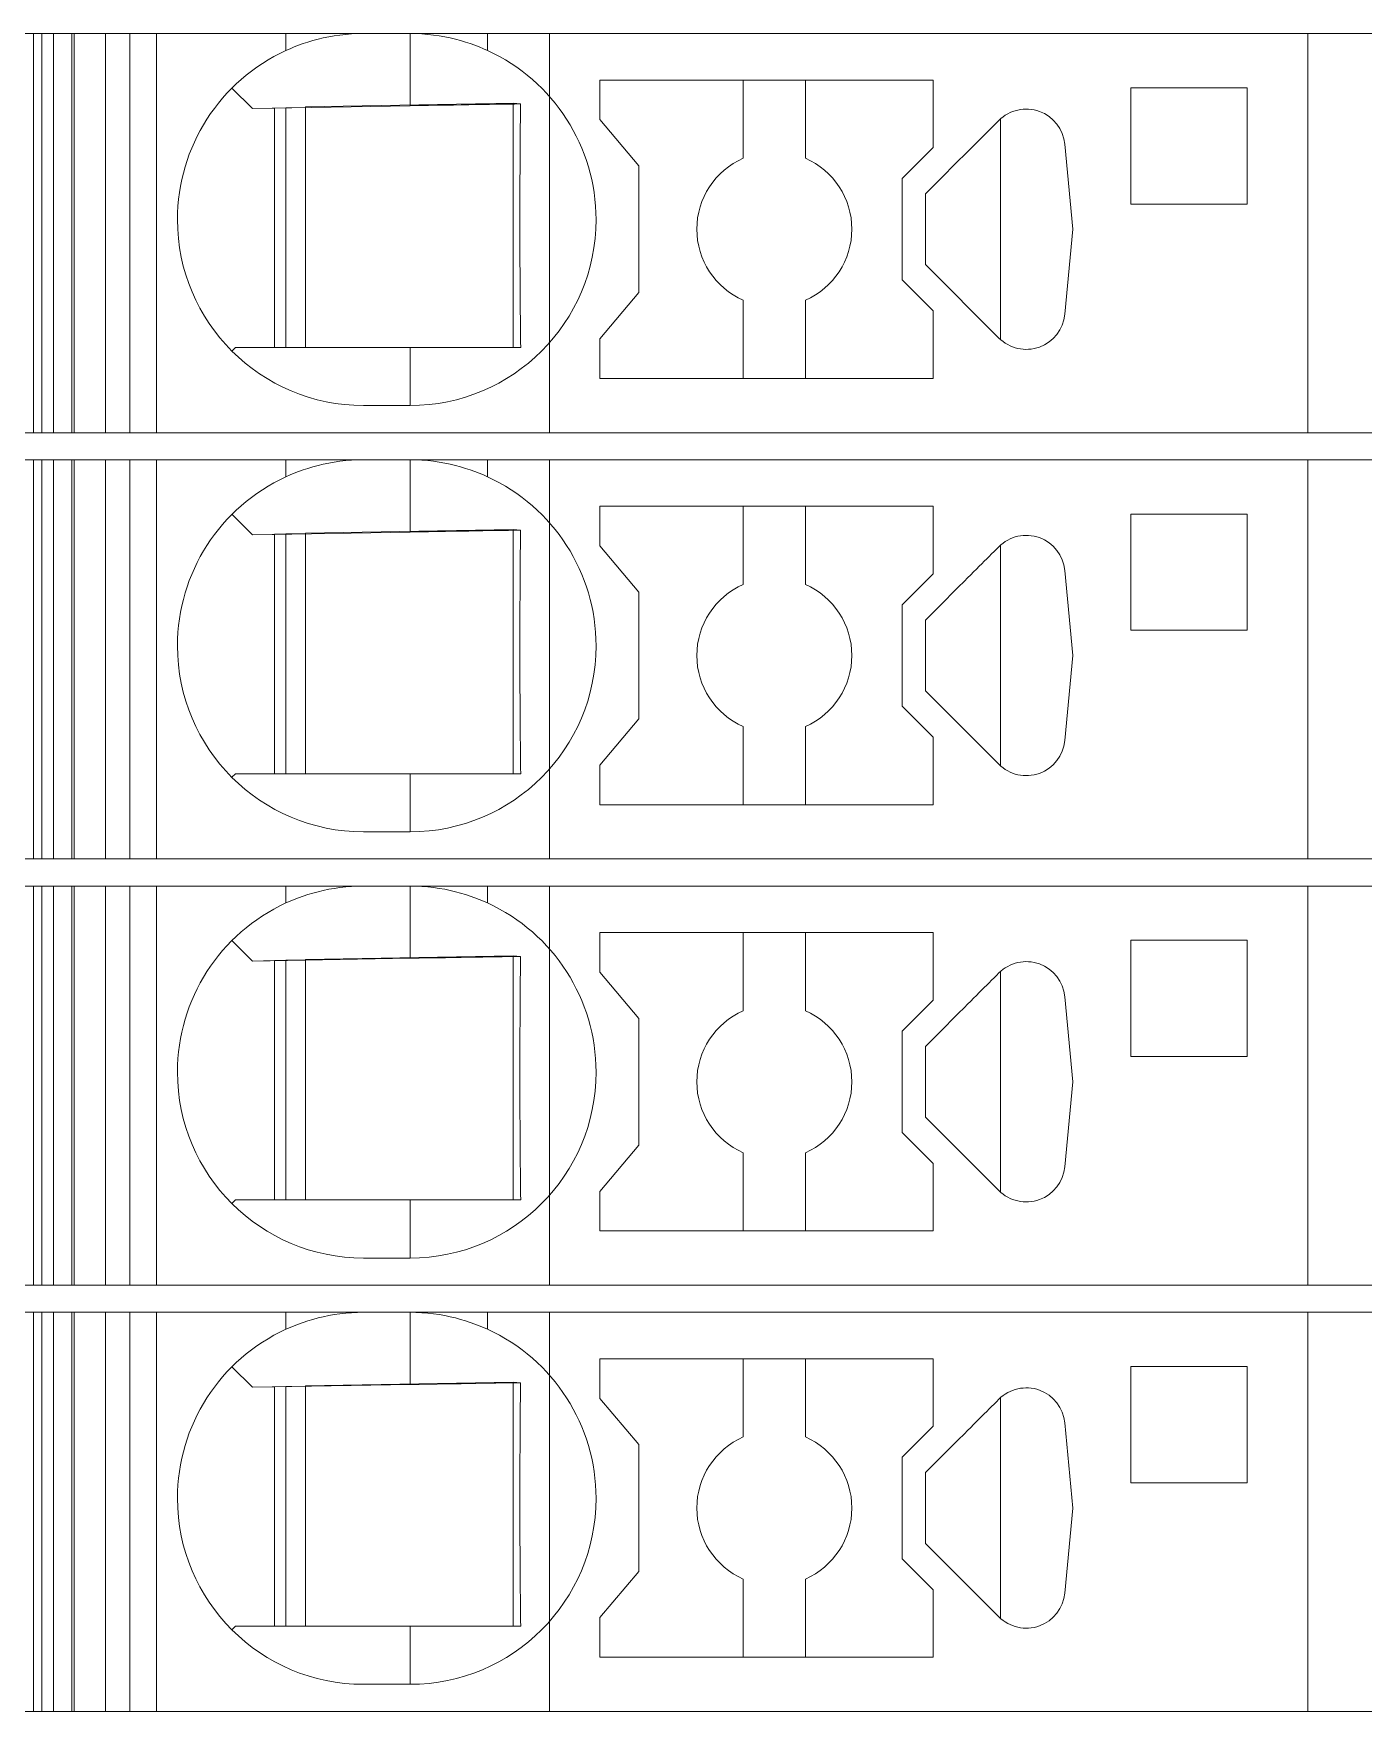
# Model space of a CAD drawing. Header units: millimetres. Extents: x 0 to 2100, y 0 to 1485.
# Drawn here: x 1240.89 to 1258.05, y 425.85 to 447.5 of the extents above; entities that cross this region are included whole.
import ezdxf
from ezdxf.enums import TextEntityAlignment as Align

# ---------------------------------------------------------------- set-up
doc = ezdxf.new("R2010")
doc.units = ezdxf.units.MM
for name, color, linetype, lineweight in [('EPLAN309', 5, 'Continuous', 5), ('EPLAN493', 5, 'Continuous', 5), ('MAIN-1', 7, 'Continuous', 5), ('MAIN-2', 7, 'Continuous', 5)]:
    doc.layers.add(name, color=color, linetype=linetype, lineweight=lineweight)
doc.styles.add('Tahoma', font='')
doc.styles.get('Tahoma').set_extended_font_data('Tahoma')

# ---------------------------------------------------------------- blocks, each defined once
blk = doc.blocks.new('EPLSYM_LibrarySPECIAL_Symbol12_Variant0_Placement8_64')
at = {"layer": 'EPLAN309', "lineweight": 13, "ltscale": 20}
blk.add_lwpolyline([(0, -5.15), (68.15, -5.15), (68.15, 0), (0, 0)], close=True, dxfattribs=at)
at = {"layer": 'EPLAN493', "color": 5, "style": 'Tahoma'}
blk.add_attdef('17_20450', text='', height=2.93475, dxfattribs=at).set_placement((0, -27.293475), align=Align.MIDDLE_RIGHT)
blk = doc.blocks.new('EPLSYM_LibrarySPECIAL_Symbol12_Variant0_Placement8_65')
at = {"layer": 'EPLAN309', "lineweight": 13, "ltscale": 20}
blk.add_lwpolyline([(0, -5.15), (68.15, -5.15), (68.15, 0), (0, 0)], close=True, dxfattribs=at)
at = {"layer": 'EPLAN493', "color": 5, "style": 'Tahoma'}
blk.add_attdef('17_20450', text='', height=2.93475, dxfattribs=at).set_placement((0, -27.293475), align=Align.MIDDLE_RIGHT)
blk = doc.blocks.new('EPLSYM_LibrarySPECIAL_Symbol12_Variant0_Placement8_66')
at = {"layer": 'EPLAN309', "lineweight": 13, "ltscale": 20}
blk.add_lwpolyline([(0, -5.15), (68.15, -5.15), (68.15, 0), (0, 0)], close=True, dxfattribs=at)
at = {"layer": 'EPLAN493', "color": 5, "style": 'Tahoma'}
blk.add_attdef('17_20450', text='', height=2.93475, dxfattribs=at).set_placement((0, -27.293475), align=Align.MIDDLE_RIGHT)
blk = doc.blocks.new('EPLSYM_LibrarySPECIAL_Symbol12_Variant0_Placement8_67')
at = {"layer": 'EPLAN309', "lineweight": 13, "ltscale": 20}
blk.add_lwpolyline([(0, -5.15), (68.15, -5.15), (68.15, 0), (0, 0)], close=True, dxfattribs=at)
at = {"layer": 'EPLAN493', "color": 5, "style": 'Tahoma'}
blk.add_attdef('17_20450', text='', height=2.93475, dxfattribs=at).set_placement((0, -27.293475), align=Align.MIDDLE_RIGHT)

msp = doc.modelspace()

# ---------------------------------------------------------------- linework, layer by layer
at = {"layer": 'MAIN-1'}
for p, q in [((1241.001, 447.5), (1240.893, 447.5)), ((1240.893, 442.35), (1240.893, 447.5)), ((1241.001, 447.5), (1244.15, 447.5)), ((1241.001, 442.35), (1241.001, 447.5)), ((1244.15, 447.5), (1245.15, 447.5)), ((1244.15, 447.5), (1244.15, 447.282)), ((1244.15, 447.282), (1244.202, 447.305)), ((1244.202, 447.305), (1244.256, 447.327)), ((1244.256, 447.327), (1244.313, 447.349)), ((1244.313, 447.349), (1244.372, 447.37)), ((1244.372, 447.37), (1244.433, 447.39)), ((1244.433, 447.39), (1244.497, 447.409)), ((1244.497, 447.409), (1244.563, 447.427)), ((1244.563, 447.427), (1244.631, 447.443)), ((1244.631, 447.443), (1244.701, 447.458)), ((1244.701, 447.458), (1244.772, 447.47)), ((1244.772, 447.47), (1244.846, 447.481)), ((1244.846, 447.481), (1244.921, 447.489)), ((1244.921, 447.489), (1244.997, 447.495)), ((1244.997, 447.495), (1245.073, 447.499)), ((1245.073, 447.499), (1245.15, 447.5)), ((1245.75, 447.5), (1245.15, 447.5)), ((1245.827, 447.499), (1245.75, 447.5)), ((1246.75, 447.5), (1245.75, 447.5)), ((1245.75, 446.568), (1245.75, 447.5)), ((1245.903, 447.495), (1245.827, 447.499)), ((1245.979, 447.489), (1245.903, 447.495)), ((1246.054, 447.481), (1245.979, 447.489)), ((1246.128, 447.47), (1246.054, 447.481)), ((1246.199, 447.458), (1246.128, 447.47)), ((1246.269, 447.443), (1246.199, 447.458)), ((1246.337, 447.427), (1246.269, 447.443)), ((1246.403, 447.409), (1246.337, 447.427)), ((1246.467, 447.39), (1246.403, 447.409)), ((1246.528, 447.37), (1246.467, 447.39)), ((1246.587, 447.349), (1246.528, 447.37)), ((1246.644, 447.327), (1246.587, 447.349)), ((1246.698, 447.305), (1246.644, 447.327)), ((1246.75, 447.282), (1246.698, 447.305)), ((1246.75, 447.5), (1257.332, 447.5)), ((1246.75, 447.5), (1246.75, 447.282)), ((1258.05, 447.5), (1257.332, 447.5)), ((1257.332, 442.35), (1257.332, 447.5)), ((1248.2, 446.9), (1248.2, 446.389)), ((1252.5, 446.9), (1248.2, 446.9)), ((1250.05, 446.9), (1250.05, 445.892)), ((1250.85, 445.892), (1250.85, 446.9)), ((1252.5, 446.029), (1252.5, 446.9)), ((1243.453, 446.797), (1243.717, 446.533)), ((1255.05, 446.8), (1255.05, 445.3)), ((1256.55, 446.8), (1255.05, 446.8)), ((1256.55, 445.3), (1256.55, 446.8)), ((1243.717, 446.533), (1245.75, 446.568)), ((1244, 443.45), (1244, 446.538)), ((1244.15, 446.54), (1244.15, 443.45)), ((1244.4, 443.45), (1244.4, 446.545)), ((1245.87, 446.57), (1245.75, 446.568)), ((1245.987, 446.572), (1245.87, 446.57)), ((1246.1, 446.574), (1245.987, 446.572)), ((1246.209, 446.576), (1246.1, 446.574)), ((1246.313, 446.578), (1246.209, 446.576)), ((1246.412, 446.579), (1246.313, 446.578)), ((1246.507, 446.581), (1246.412, 446.579)), ((1246.599, 446.583), (1246.507, 446.581)), ((1246.688, 446.584), (1246.599, 446.583)), ((1246.774, 446.586), (1246.688, 446.584)), ((1246.858, 446.587), (1246.774, 446.586)), ((1246.94, 446.588), (1246.858, 446.587)), ((1247.02, 446.59), (1246.94, 446.588)), ((1247.099, 446.591), (1247.02, 446.59)), ((1247.079, 443.45), (1247.079, 446.591)), ((1247.176, 446.592), (1247.099, 446.591)), ((1247.174, 446.377), (1247.175, 446.45)), ((1247.175, 446.45), (1247.176, 446.522)), ((1247.176, 446.522), (1247.176, 446.592)), ((1247.172, 446.149), (1247.173, 446.227)), ((1247.173, 446.303), (1247.174, 446.377)), ((1247.173, 446.227), (1247.173, 446.303)), ((1248.7, 445.793), (1248.2, 446.389)), ((1253.19, 446.222), (1253.158, 446.191)), ((1253.221, 446.253), (1253.19, 446.222)), ((1253.252, 446.285), (1253.221, 446.253)), ((1253.284, 446.316), (1253.252, 446.285)), ((1253.315, 446.347), (1253.284, 446.316)), ((1253.346, 446.379), (1253.315, 446.347)), ((1253.367, 446.398), (1253.367, 443.552)), ((1247.17, 445.988), (1247.171, 446.07)), ((1247.171, 446.07), (1247.172, 446.149)), ((1252.1, 445.629), (1252.5, 446.029)), ((1252.983, 446.015), (1252.943, 445.975)), ((1253.021, 446.053), (1252.983, 446.015)), ((1253.058, 446.09), (1253.021, 446.053)), ((1253.094, 446.126), (1253.058, 446.09)), ((1253.127, 446.159), (1253.094, 446.126)), ((1253.158, 446.191), (1253.127, 446.159)), ((1254.302, 444.975), (1254.198, 446.072)), ((1247.169, 445.817), (1247.17, 445.904)), ((1247.169, 445.726), (1247.169, 445.817)), ((1247.17, 445.904), (1247.17, 445.988)), ((1248.7, 444.157), (1248.7, 445.793)), ((1252.742, 445.774), (1252.658, 445.69)), ((1252.823, 445.856), (1252.742, 445.774)), ((1252.902, 445.934), (1252.823, 445.856)), ((1252.943, 445.975), (1252.902, 445.934)), ((1247.168, 445.632), (1247.169, 445.726)), ((1247.168, 445.534), (1247.168, 445.632)), ((1252.1, 445.629), (1252.1, 444.321)), ((1252.572, 445.604), (1252.486, 445.518)), ((1252.658, 445.69), (1252.572, 445.604)), ((1247.167, 445.431), (1247.168, 445.534)), ((1247.167, 445.324), (1247.167, 445.431)), ((1252.486, 445.518), (1252.4, 445.432)), ((1252.4, 445.302), (1252.4, 445.432)), ((1247.167, 445.213), (1247.167, 445.324)), ((1247.167, 445.1), (1247.167, 445.213)), ((1252.4, 445.171), (1252.4, 445.302)), ((1252.4, 445.04), (1252.4, 445.171)), ((1255.05, 445.3), (1256.55, 445.3)), ((1247.167, 444.979), (1247.167, 445.1)), ((1247.167, 444.861), (1247.167, 444.979)), ((1252.4, 444.91), (1252.4, 445.04)), ((1252.4, 444.779), (1252.4, 444.91)), ((1254.198, 443.878), (1254.302, 444.975)), ((1247.167, 444.747), (1247.167, 444.861)), ((1247.168, 444.638), (1247.167, 444.747)), ((1252.4, 444.648), (1252.4, 444.779)), ((1247.168, 444.534), (1247.168, 444.638)), ((1247.169, 444.434), (1247.168, 444.534)), ((1252.4, 444.518), (1252.4, 444.648)), ((1252.4, 444.518), (1253.346, 443.571)), ((1247.169, 444.339), (1247.169, 444.434)), ((1247.17, 444.248), (1247.169, 444.339)), ((1252.5, 443.921), (1252.1, 444.321)), ((1247.171, 444.159), (1247.17, 444.248)), ((1247.172, 444.073), (1247.171, 444.159)), ((1247.172, 443.99), (1247.172, 444.073)), ((1248.2, 443.561), (1248.7, 444.157)), ((1250.05, 443.05), (1250.05, 444.058)), ((1250.85, 443.05), (1250.85, 444.058)), ((1247.173, 443.908), (1247.172, 443.99)), ((1247.174, 443.829), (1247.173, 443.908)), ((1247.175, 443.75), (1247.174, 443.829)), ((1252.5, 443.05), (1252.5, 443.921)), ((1247.176, 443.674), (1247.175, 443.75)), ((1247.176, 443.598), (1247.176, 443.674)), ((1243.5, 443.45), (1243.453, 443.403)), ((1243.5, 443.45), (1245.75, 443.45)), ((1245.75, 443.45), (1245.842, 443.45)), ((1245.75, 443.45), (1245.75, 442.7)), ((1245.842, 443.45), (1245.933, 443.45)), ((1245.933, 443.45), (1246.023, 443.45)), ((1246.023, 443.45), (1246.11, 443.45)), ((1246.11, 443.45), (1246.195, 443.45)), ((1246.195, 443.45), (1246.278, 443.45)), ((1246.278, 443.45), (1246.358, 443.45)), ((1246.358, 443.45), (1246.436, 443.45)), ((1246.436, 443.45), (1246.511, 443.45)), ((1246.511, 443.45), (1246.585, 443.45)), ((1246.585, 443.45), (1246.657, 443.45)), ((1246.657, 443.45), (1246.726, 443.45)), ((1246.726, 443.45), (1246.795, 443.45)), ((1246.795, 443.45), (1246.861, 443.45)), ((1246.861, 443.45), (1246.927, 443.45)), ((1246.927, 443.45), (1246.991, 443.45)), ((1246.991, 443.45), (1247.055, 443.45)), ((1247.055, 443.45), (1247.117, 443.45)), ((1247.117, 443.45), (1247.178, 443.45)), ((1247.177, 443.524), (1247.176, 443.598)), ((1247.178, 443.45), (1247.177, 443.524)), ((1248.2, 443.561), (1248.2, 443.05)), ((1252.5, 443.05), (1248.2, 443.05)), ((1245.75, 442.7), (1245.15, 442.7)), ((1241.001, 442.35), (1240.893, 442.35)), ((1241.001, 442.35), (1257.332, 442.35)), ((1258.05, 442.35), (1257.332, 442.35)), ((1241.001, 442), (1240.893, 442)), ((1240.893, 436.85), (1240.893, 442)), ((1241.001, 442), (1244.15, 442)), ((1241.001, 436.85), (1241.001, 442)), ((1244.15, 442), (1245.15, 442)), ((1244.15, 442), (1244.15, 441.782)), ((1244.372, 441.87), (1244.433, 441.89)), ((1244.433, 441.89), (1244.497, 441.909)), ((1244.497, 441.909), (1244.563, 441.927)), ((1244.563, 441.927), (1244.631, 441.943)), ((1244.631, 441.943), (1244.701, 441.958)), ((1244.701, 441.958), (1244.772, 441.97)), ((1244.772, 441.97), (1244.846, 441.981)), ((1244.846, 441.981), (1244.921, 441.989)), ((1244.921, 441.989), (1244.997, 441.995)), ((1244.997, 441.995), (1245.073, 441.999)), ((1245.073, 441.999), (1245.15, 442)), ((1245.75, 442), (1245.15, 442)), ((1245.827, 441.999), (1245.75, 442)), ((1246.75, 442), (1245.75, 442)), ((1245.75, 441.068), (1245.75, 442)), ((1245.903, 441.995), (1245.827, 441.999)), ((1245.979, 441.989), (1245.903, 441.995)), ((1246.054, 441.981), (1245.979, 441.989)), ((1246.128, 441.97), (1246.054, 441.981)), ((1246.199, 441.958), (1246.128, 441.97)), ((1246.269, 441.943), (1246.199, 441.958)), ((1246.337, 441.927), (1246.269, 441.943)), ((1246.403, 441.909), (1246.337, 441.927)), ((1246.467, 441.89), (1246.403, 441.909)), ((1246.528, 441.87), (1246.467, 441.89)), ((1246.75, 442), (1257.332, 442)), ((1246.75, 442), (1246.75, 441.782)), ((1258.05, 442), (1257.332, 442)), ((1257.332, 436.85), (1257.332, 442)), ((1244.15, 441.782), (1244.202, 441.805)), ((1244.202, 441.805), (1244.256, 441.827)), ((1244.256, 441.827), (1244.313, 441.849)), ((1244.313, 441.849), (1244.372, 441.87)), ((1246.587, 441.849), (1246.528, 441.87)), ((1246.644, 441.827), (1246.587, 441.849)), ((1246.698, 441.805), (1246.644, 441.827)), ((1246.75, 441.782), (1246.698, 441.805)), ((1243.453, 441.297), (1243.717, 441.033)), ((1248.2, 441.4), (1248.2, 440.889)), ((1252.5, 441.4), (1248.2, 441.4)), ((1250.05, 441.4), (1250.05, 440.392)), ((1250.85, 440.392), (1250.85, 441.4)), ((1252.5, 440.529), (1252.5, 441.4)), ((1255.05, 441.3), (1255.05, 439.8)), ((1256.55, 441.3), (1255.05, 441.3)), ((1256.55, 439.8), (1256.55, 441.3)), ((1243.717, 441.033), (1245.75, 441.068)), ((1244, 437.95), (1244, 441.038)), ((1244.15, 441.04), (1244.15, 437.95)), ((1244.4, 437.95), (1244.4, 441.045)), ((1245.87, 441.07), (1245.75, 441.068)), ((1245.987, 441.072), (1245.87, 441.07)), ((1246.1, 441.074), (1245.987, 441.072)), ((1246.209, 441.076), (1246.1, 441.074)), ((1246.313, 441.078), (1246.209, 441.076)), ((1246.412, 441.079), (1246.313, 441.078)), ((1246.507, 441.081), (1246.412, 441.079)), ((1246.599, 441.083), (1246.507, 441.081)), ((1246.688, 441.084), (1246.599, 441.083)), ((1246.774, 441.086), (1246.688, 441.084)), ((1246.858, 441.087), (1246.774, 441.086)), ((1246.94, 441.088), (1246.858, 441.087)), ((1247.02, 441.09), (1246.94, 441.088)), ((1247.099, 441.091), (1247.02, 441.09)), ((1247.079, 437.95), (1247.079, 441.091)), ((1247.176, 441.092), (1247.099, 441.091)), ((1247.175, 440.95), (1247.176, 441.022)), ((1247.176, 441.022), (1247.176, 441.092)), ((1247.173, 440.803), (1247.174, 440.877)), ((1247.173, 440.727), (1247.173, 440.803)), ((1247.174, 440.877), (1247.175, 440.95)), ((1248.7, 440.293), (1248.2, 440.889)), ((1253.284, 440.816), (1253.252, 440.785)), ((1253.315, 440.847), (1253.284, 440.816)), ((1253.346, 440.879), (1253.315, 440.847)), ((1253.367, 440.898), (1253.367, 438.052)), ((1247.171, 440.57), (1247.172, 440.649)), ((1247.172, 440.649), (1247.173, 440.727)), ((1253.058, 440.59), (1253.021, 440.553)), ((1253.094, 440.626), (1253.058, 440.59)), ((1253.127, 440.659), (1253.094, 440.626)), ((1253.158, 440.691), (1253.127, 440.659)), ((1253.19, 440.722), (1253.158, 440.691)), ((1253.221, 440.753), (1253.19, 440.722)), ((1253.252, 440.785), (1253.221, 440.753)), ((1247.169, 440.317), (1247.17, 440.404)), ((1247.17, 440.488), (1247.171, 440.57)), ((1247.17, 440.404), (1247.17, 440.488)), ((1252.1, 440.129), (1252.5, 440.529)), ((1252.902, 440.434), (1252.823, 440.356)), ((1252.943, 440.475), (1252.902, 440.434)), ((1252.983, 440.515), (1252.943, 440.475)), ((1253.021, 440.553), (1252.983, 440.515)), ((1254.302, 439.475), (1254.198, 440.572)), ((1247.168, 440.132), (1247.169, 440.226)), ((1247.169, 440.226), (1247.169, 440.317)), ((1248.7, 438.657), (1248.7, 440.293)), ((1252.658, 440.19), (1252.572, 440.104)), ((1252.742, 440.274), (1252.658, 440.19)), ((1252.823, 440.356), (1252.742, 440.274)), ((1247.167, 439.931), (1247.168, 440.034)), ((1247.167, 439.824), (1247.167, 439.931)), ((1247.168, 440.034), (1247.168, 440.132)), ((1252.1, 440.129), (1252.1, 438.821)), ((1252.486, 440.018), (1252.4, 439.932)), ((1252.4, 439.802), (1252.4, 439.932)), ((1252.572, 440.104), (1252.486, 440.018)), ((1247.167, 439.713), (1247.167, 439.824)), ((1247.167, 439.6), (1247.167, 439.713)), ((1252.4, 439.671), (1252.4, 439.802)), ((1255.05, 439.8), (1256.55, 439.8)), ((1247.167, 439.479), (1247.167, 439.6)), ((1252.4, 439.54), (1252.4, 439.671)), ((1252.4, 439.41), (1252.4, 439.54)), ((1247.167, 439.361), (1247.167, 439.479)), ((1247.167, 439.247), (1247.167, 439.361)), ((1252.4, 439.279), (1252.4, 439.41)), ((1252.4, 439.148), (1252.4, 439.279)), ((1254.198, 438.378), (1254.302, 439.475)), ((1247.168, 439.138), (1247.167, 439.247)), ((1247.168, 439.034), (1247.168, 439.138)), ((1252.4, 439.018), (1252.4, 439.148)), ((1247.169, 438.934), (1247.168, 439.034)), ((1247.169, 438.839), (1247.169, 438.934)), ((1252.4, 439.018), (1253.346, 438.071)), ((1247.17, 438.748), (1247.169, 438.839)), ((1247.171, 438.659), (1247.17, 438.748)), ((1247.172, 438.573), (1247.171, 438.659)), ((1248.2, 438.061), (1248.7, 438.657)), ((1252.5, 438.421), (1252.1, 438.821)), ((1247.172, 438.49), (1247.172, 438.573)), ((1247.173, 438.408), (1247.172, 438.49)), ((1250.05, 437.55), (1250.05, 438.558)), ((1250.85, 437.55), (1250.85, 438.558)), ((1252.5, 437.55), (1252.5, 438.421)), ((1247.174, 438.329), (1247.173, 438.408)), ((1247.175, 438.25), (1247.174, 438.329)), ((1247.176, 438.174), (1247.175, 438.25)), ((1247.176, 438.098), (1247.176, 438.174)), ((1247.177, 438.024), (1247.176, 438.098)), ((1247.178, 437.95), (1247.177, 438.024)), ((1248.2, 438.061), (1248.2, 437.55)), ((1243.5, 437.95), (1243.453, 437.903)), ((1243.5, 437.95), (1245.75, 437.95)), ((1245.75, 437.95), (1245.842, 437.95)), ((1245.75, 437.95), (1245.75, 437.2)), ((1245.842, 437.95), (1245.933, 437.95)), ((1245.933, 437.95), (1246.023, 437.95)), ((1246.023, 437.95), (1246.11, 437.95)), ((1246.11, 437.95), (1246.195, 437.95)), ((1246.195, 437.95), (1246.278, 437.95)), ((1246.278, 437.95), (1246.358, 437.95)), ((1246.358, 437.95), (1246.436, 437.95)), ((1246.436, 437.95), (1246.511, 437.95)), ((1246.511, 437.95), (1246.585, 437.95)), ((1246.585, 437.95), (1246.657, 437.95)), ((1246.657, 437.95), (1246.726, 437.95)), ((1246.726, 437.95), (1246.795, 437.95)), ((1246.795, 437.95), (1246.861, 437.95)), ((1246.861, 437.95), (1246.927, 437.95)), ((1246.927, 437.95), (1246.991, 437.95)), ((1246.991, 437.95), (1247.055, 437.95)), ((1247.055, 437.95), (1247.117, 437.95)), ((1247.117, 437.95), (1247.178, 437.95)), ((1252.5, 437.55), (1248.2, 437.55)), ((1245.75, 437.2), (1245.15, 437.2)), ((1241.001, 436.85), (1240.893, 436.85)), ((1241.001, 436.85), (1257.332, 436.85)), ((1258.05, 436.85), (1257.332, 436.85)), ((1241.001, 436.5), (1240.893, 436.5)), ((1240.893, 431.35), (1240.893, 436.5)), ((1241.001, 436.5), (1244.15, 436.5)), ((1241.001, 431.35), (1241.001, 436.5)), ((1244.15, 436.5), (1245.15, 436.5)), ((1244.15, 436.5), (1244.15, 436.282)), ((1244.701, 436.458), (1244.772, 436.47)), ((1244.772, 436.47), (1244.846, 436.481)), ((1244.846, 436.481), (1244.921, 436.489)), ((1244.921, 436.489), (1244.997, 436.495)), ((1244.997, 436.495), (1245.073, 436.499)), ((1245.073, 436.499), (1245.15, 436.5)), ((1245.75, 436.5), (1245.15, 436.5)), ((1245.827, 436.499), (1245.75, 436.5)), ((1246.75, 436.5), (1245.75, 436.5)), ((1245.75, 435.568), (1245.75, 436.5)), ((1245.903, 436.495), (1245.827, 436.499)), ((1245.979, 436.489), (1245.903, 436.495)), ((1246.054, 436.481), (1245.979, 436.489)), ((1246.128, 436.47), (1246.054, 436.481)), ((1246.199, 436.458), (1246.128, 436.47)), ((1246.75, 436.5), (1257.332, 436.5)), ((1246.75, 436.5), (1246.75, 436.282)), ((1258.05, 436.5), (1257.332, 436.5)), ((1257.332, 431.35), (1257.332, 436.5)), ((1244.15, 436.282), (1244.202, 436.305)), ((1244.202, 436.305), (1244.256, 436.327)), ((1244.256, 436.327), (1244.313, 436.349)), ((1244.313, 436.349), (1244.372, 436.37)), ((1244.372, 436.37), (1244.433, 436.39)), ((1244.433, 436.39), (1244.497, 436.409)), ((1244.497, 436.409), (1244.563, 436.427)), ((1244.563, 436.427), (1244.631, 436.443)), ((1244.631, 436.443), (1244.701, 436.458)), ((1246.269, 436.443), (1246.199, 436.458)), ((1246.337, 436.427), (1246.269, 436.443)), ((1246.403, 436.409), (1246.337, 436.427)), ((1246.467, 436.39), (1246.403, 436.409)), ((1246.528, 436.37), (1246.467, 436.39)), ((1246.587, 436.349), (1246.528, 436.37)), ((1246.644, 436.327), (1246.587, 436.349)), ((1246.698, 436.305), (1246.644, 436.327)), ((1246.75, 436.282), (1246.698, 436.305)), ((1248.2, 435.9), (1248.2, 435.389)), ((1252.5, 435.9), (1248.2, 435.9)), ((1250.05, 435.9), (1250.05, 434.892)), ((1250.85, 434.892), (1250.85, 435.9)), ((1252.5, 435.029), (1252.5, 435.9)), ((1243.453, 435.797), (1243.717, 435.533)), ((1255.05, 435.8), (1255.05, 434.3)), ((1256.55, 435.8), (1255.05, 435.8)), ((1256.55, 434.3), (1256.55, 435.8)), ((1243.717, 435.533), (1245.75, 435.568)), ((1244, 432.45), (1244, 435.538)), ((1244.15, 435.54), (1244.15, 432.45)), ((1244.4, 432.45), (1244.4, 435.545)), ((1245.87, 435.57), (1245.75, 435.568)), ((1245.987, 435.572), (1245.87, 435.57)), ((1246.1, 435.574), (1245.987, 435.572)), ((1246.209, 435.576), (1246.1, 435.574)), ((1246.313, 435.578), (1246.209, 435.576)), ((1246.412, 435.579), (1246.313, 435.578)), ((1246.507, 435.581), (1246.412, 435.579)), ((1246.599, 435.583), (1246.507, 435.581)), ((1246.688, 435.584), (1246.599, 435.583)), ((1246.774, 435.586), (1246.688, 435.584)), ((1246.858, 435.587), (1246.774, 435.586)), ((1246.94, 435.588), (1246.858, 435.587)), ((1247.02, 435.59), (1246.94, 435.588)), ((1247.099, 435.591), (1247.02, 435.59)), ((1247.079, 432.45), (1247.079, 435.591)), ((1247.176, 435.592), (1247.099, 435.591)), ((1247.174, 435.377), (1247.175, 435.45)), ((1247.175, 435.45), (1247.176, 435.522)), ((1247.176, 435.522), (1247.176, 435.592)), ((1248.7, 434.793), (1248.2, 435.389)), ((1253.367, 435.398), (1253.367, 432.552)), ((1247.172, 435.149), (1247.173, 435.227)), ((1247.173, 435.303), (1247.174, 435.377)), ((1247.173, 435.227), (1247.173, 435.303)), ((1253.158, 435.191), (1253.127, 435.159)), ((1253.19, 435.222), (1253.158, 435.191)), ((1253.221, 435.253), (1253.19, 435.222)), ((1253.252, 435.285), (1253.221, 435.253)), ((1253.284, 435.316), (1253.252, 435.285)), ((1253.315, 435.347), (1253.284, 435.316)), ((1253.346, 435.379), (1253.315, 435.347)), ((1247.17, 434.988), (1247.171, 435.07)), ((1247.17, 434.904), (1247.17, 434.988)), ((1247.171, 435.07), (1247.172, 435.149)), ((1252.1, 434.629), (1252.5, 435.029)), ((1252.943, 434.975), (1252.902, 434.934)), ((1252.983, 435.015), (1252.943, 434.975)), ((1253.021, 435.053), (1252.983, 435.015)), ((1253.058, 435.09), (1253.021, 435.053)), ((1253.094, 435.126), (1253.058, 435.09)), ((1253.127, 435.159), (1253.094, 435.126)), ((1254.302, 433.975), (1254.198, 435.072)), ((1247.169, 434.817), (1247.17, 434.904)), ((1247.169, 434.726), (1247.169, 434.817)), ((1248.7, 433.157), (1248.7, 434.793)), ((1252.742, 434.774), (1252.658, 434.69)), ((1252.823, 434.856), (1252.742, 434.774)), ((1252.902, 434.934), (1252.823, 434.856)), ((1247.167, 434.431), (1247.168, 434.534)), ((1247.168, 434.632), (1247.169, 434.726)), ((1247.168, 434.534), (1247.168, 434.632)), ((1252.1, 434.629), (1252.1, 433.321)), ((1252.486, 434.518), (1252.4, 434.432)), ((1252.572, 434.604), (1252.486, 434.518)), ((1252.658, 434.69), (1252.572, 434.604)), ((1247.167, 434.324), (1247.167, 434.431)), ((1247.167, 434.213), (1247.167, 434.324)), ((1252.4, 434.302), (1252.4, 434.432)), ((1252.4, 434.171), (1252.4, 434.302)), ((1255.05, 434.3), (1256.55, 434.3)), ((1247.167, 434.1), (1247.167, 434.213)), ((1247.167, 433.979), (1247.167, 434.1)), ((1252.4, 434.04), (1252.4, 434.171)), ((1247.167, 433.861), (1247.167, 433.979)), ((1252.4, 433.91), (1252.4, 434.04)), ((1252.4, 433.779), (1252.4, 433.91)), ((1254.198, 432.878), (1254.302, 433.975)), ((1247.167, 433.747), (1247.167, 433.861)), ((1247.168, 433.638), (1247.167, 433.747)), ((1252.4, 433.648), (1252.4, 433.779)), ((1247.168, 433.534), (1247.168, 433.638)), ((1247.169, 433.434), (1247.168, 433.534)), ((1247.169, 433.339), (1247.169, 433.434)), ((1252.4, 433.518), (1252.4, 433.648)), ((1252.4, 433.518), (1253.346, 432.571)), ((1247.17, 433.248), (1247.169, 433.339)), ((1247.171, 433.159), (1247.17, 433.248)), ((1252.5, 432.921), (1252.1, 433.321)), ((1247.172, 433.073), (1247.171, 433.159)), ((1247.172, 432.99), (1247.172, 433.073)), ((1248.2, 432.561), (1248.7, 433.157)), ((1250.05, 432.05), (1250.05, 433.058)), ((1250.85, 432.05), (1250.85, 433.058)), ((1247.173, 432.908), (1247.172, 432.99)), ((1247.174, 432.829), (1247.173, 432.908)), ((1247.175, 432.75), (1247.174, 432.829)), ((1252.5, 432.05), (1252.5, 432.921)), ((1247.176, 432.674), (1247.175, 432.75)), ((1247.176, 432.598), (1247.176, 432.674)), ((1247.177, 432.524), (1247.176, 432.598)), ((1243.5, 432.45), (1243.453, 432.403)), ((1243.5, 432.45), (1245.75, 432.45)), ((1245.75, 432.45), (1245.842, 432.45)), ((1245.75, 432.45), (1245.75, 431.7)), ((1245.842, 432.45), (1245.933, 432.45)), ((1245.933, 432.45), (1246.023, 432.45)), ((1246.023, 432.45), (1246.11, 432.45)), ((1246.11, 432.45), (1246.195, 432.45)), ((1246.195, 432.45), (1246.278, 432.45)), ((1246.278, 432.45), (1246.358, 432.45)), ((1246.358, 432.45), (1246.436, 432.45)), ((1246.436, 432.45), (1246.511, 432.45)), ((1246.511, 432.45), (1246.585, 432.45)), ((1246.585, 432.45), (1246.657, 432.45)), ((1246.657, 432.45), (1246.726, 432.45)), ((1246.726, 432.45), (1246.795, 432.45)), ((1246.795, 432.45), (1246.861, 432.45)), ((1246.861, 432.45), (1246.927, 432.45)), ((1246.927, 432.45), (1246.991, 432.45)), ((1246.991, 432.45), (1247.055, 432.45)), ((1247.055, 432.45), (1247.117, 432.45)), ((1247.117, 432.45), (1247.178, 432.45)), ((1247.178, 432.45), (1247.177, 432.524)), ((1248.2, 432.561), (1248.2, 432.05)), ((1252.5, 432.05), (1248.2, 432.05)), ((1245.75, 431.7), (1245.15, 431.7)), ((1241.001, 431.35), (1240.893, 431.35)), ((1241.001, 431.35), (1257.332, 431.35)), ((1258.05, 431.35), (1257.332, 431.35)), ((1241.001, 431), (1240.893, 431)), ((1240.893, 425.85), (1240.893, 431)), ((1241.001, 431), (1244.15, 431)), ((1241.001, 425.85), (1241.001, 431)), ((1244.15, 431), (1245.15, 431)), ((1244.15, 431), (1244.15, 430.782)), ((1244.256, 430.827), (1244.313, 430.849)), ((1244.313, 430.849), (1244.372, 430.87)), ((1244.372, 430.87), (1244.433, 430.89)), ((1244.433, 430.89), (1244.497, 430.909)), ((1244.497, 430.909), (1244.563, 430.927)), ((1244.563, 430.927), (1244.631, 430.943)), ((1244.631, 430.943), (1244.701, 430.958)), ((1244.701, 430.958), (1244.772, 430.97)), ((1244.772, 430.97), (1244.846, 430.981)), ((1244.846, 430.981), (1244.921, 430.989)), ((1244.921, 430.989), (1244.997, 430.995)), ((1244.997, 430.995), (1245.073, 430.999)), ((1245.073, 430.999), (1245.15, 431)), ((1245.75, 431), (1245.15, 431)), ((1245.827, 430.999), (1245.75, 431)), ((1246.75, 431), (1245.75, 431)), ((1245.75, 430.068), (1245.75, 431)), ((1245.903, 430.995), (1245.827, 430.999)), ((1245.979, 430.989), (1245.903, 430.995)), ((1246.054, 430.981), (1245.979, 430.989)), ((1246.128, 430.97), (1246.054, 430.981)), ((1246.199, 430.958), (1246.128, 430.97)), ((1246.269, 430.943), (1246.199, 430.958)), ((1246.337, 430.927), (1246.269, 430.943)), ((1246.403, 430.909), (1246.337, 430.927)), ((1246.467, 430.89), (1246.403, 430.909)), ((1246.528, 430.87), (1246.467, 430.89)), ((1246.587, 430.849), (1246.528, 430.87)), ((1246.644, 430.827), (1246.587, 430.849)), ((1246.75, 431), (1257.332, 431)), ((1246.75, 431), (1246.75, 430.782)), ((1258.05, 431), (1257.332, 431)), ((1257.332, 425.85), (1257.332, 431)), ((1244.15, 430.782), (1244.202, 430.805)), ((1244.202, 430.805), (1244.256, 430.827)), ((1246.698, 430.805), (1246.644, 430.827)), ((1246.75, 430.782), (1246.698, 430.805)), ((1243.453, 430.297), (1243.717, 430.033)), ((1248.2, 430.4), (1248.2, 429.889)), ((1252.5, 430.4), (1248.2, 430.4)), ((1250.05, 430.4), (1250.05, 429.392)), ((1250.85, 429.392), (1250.85, 430.4)), ((1252.5, 429.529), (1252.5, 430.4)), ((1255.05, 430.3), (1255.05, 428.8)), ((1256.55, 430.3), (1255.05, 430.3)), ((1256.55, 428.8), (1256.55, 430.3)), ((1243.717, 430.033), (1245.75, 430.068)), ((1244, 426.95), (1244, 430.038)), ((1244.15, 430.04), (1244.15, 426.95)), ((1244.4, 426.95), (1244.4, 430.045)), ((1245.87, 430.07), (1245.75, 430.068)), ((1245.987, 430.072), (1245.87, 430.07)), ((1246.1, 430.074), (1245.987, 430.072)), ((1246.209, 430.076), (1246.1, 430.074)), ((1246.313, 430.078), (1246.209, 430.076)), ((1246.412, 430.079), (1246.313, 430.078)), ((1246.507, 430.081), (1246.412, 430.079)), ((1246.599, 430.083), (1246.507, 430.081)), ((1246.688, 430.084), (1246.599, 430.083)), ((1246.774, 430.086), (1246.688, 430.084)), ((1246.858, 430.087), (1246.774, 430.086)), ((1246.94, 430.088), (1246.858, 430.087)), ((1247.02, 430.09), (1246.94, 430.088)), ((1247.099, 430.091), (1247.02, 430.09)), ((1247.079, 426.95), (1247.079, 430.091)), ((1247.176, 430.092), (1247.099, 430.091)), ((1247.175, 429.95), (1247.176, 430.022)), ((1247.176, 430.022), (1247.176, 430.092)), ((1247.173, 429.803), (1247.174, 429.877)), ((1247.173, 429.727), (1247.173, 429.803)), ((1247.174, 429.877), (1247.175, 429.95)), ((1248.7, 429.293), (1248.2, 429.889)), ((1253.221, 429.753), (1253.19, 429.722)), ((1253.252, 429.785), (1253.221, 429.753)), ((1253.284, 429.816), (1253.252, 429.785)), ((1253.315, 429.847), (1253.284, 429.816)), ((1253.346, 429.879), (1253.315, 429.847)), ((1253.367, 429.898), (1253.367, 427.052)), ((1247.17, 429.488), (1247.171, 429.57)), ((1247.171, 429.57), (1247.172, 429.649)), ((1247.172, 429.649), (1247.173, 429.727)), ((1253.021, 429.553), (1252.983, 429.515)), ((1253.058, 429.59), (1253.021, 429.553)), ((1253.094, 429.626), (1253.058, 429.59)), ((1253.127, 429.659), (1253.094, 429.626)), ((1253.158, 429.691), (1253.127, 429.659)), ((1253.19, 429.722), (1253.158, 429.691)), ((1254.302, 428.475), (1254.198, 429.572)), ((1247.169, 429.317), (1247.17, 429.404)), ((1247.17, 429.404), (1247.17, 429.488)), ((1252.1, 429.129), (1252.5, 429.529)), ((1252.823, 429.356), (1252.742, 429.274)), ((1252.902, 429.434), (1252.823, 429.356)), ((1252.943, 429.475), (1252.902, 429.434)), ((1252.983, 429.515), (1252.943, 429.475)), ((1247.168, 429.132), (1247.169, 429.226)), ((1247.168, 429.034), (1247.168, 429.132)), ((1247.169, 429.226), (1247.169, 429.317)), ((1248.7, 427.657), (1248.7, 429.293)), ((1252.1, 429.129), (1252.1, 427.821)), ((1252.572, 429.104), (1252.486, 429.018)), ((1252.658, 429.19), (1252.572, 429.104)), ((1252.742, 429.274), (1252.658, 429.19)), ((1247.167, 428.931), (1247.168, 429.034)), ((1247.167, 428.824), (1247.167, 428.931)), ((1252.486, 429.018), (1252.4, 428.932)), ((1252.4, 428.802), (1252.4, 428.932)), ((1247.167, 428.713), (1247.167, 428.824)), ((1247.167, 428.6), (1247.167, 428.713)), ((1252.4, 428.671), (1252.4, 428.802)), ((1252.4, 428.54), (1252.4, 428.671)), ((1255.05, 428.8), (1256.55, 428.8)), ((1247.167, 428.479), (1247.167, 428.6)), ((1247.167, 428.361), (1247.167, 428.479)), ((1252.4, 428.41), (1252.4, 428.54)), ((1254.198, 427.378), (1254.302, 428.475)), ((1247.167, 428.247), (1247.167, 428.361)), ((1247.168, 428.138), (1247.167, 428.247)), ((1252.4, 428.279), (1252.4, 428.41)), ((1252.4, 428.148), (1252.4, 428.279)), ((1247.168, 428.034), (1247.168, 428.138)), ((1247.169, 427.934), (1247.168, 428.034)), ((1252.4, 428.018), (1252.4, 428.148)), ((1247.169, 427.839), (1247.169, 427.934)), ((1247.17, 427.748), (1247.169, 427.839)), ((1252.5, 427.421), (1252.1, 427.821)), ((1252.4, 428.018), (1253.346, 427.071)), ((1247.171, 427.659), (1247.17, 427.748)), ((1247.172, 427.573), (1247.171, 427.659)), ((1248.2, 427.061), (1248.7, 427.657)), ((1247.172, 427.49), (1247.172, 427.573)), ((1247.173, 427.408), (1247.172, 427.49)), ((1247.174, 427.329), (1247.173, 427.408)), ((1250.05, 426.55), (1250.05, 427.558)), ((1250.85, 426.55), (1250.85, 427.558)), ((1252.5, 426.55), (1252.5, 427.421)), ((1247.175, 427.25), (1247.174, 427.329)), ((1247.176, 427.174), (1247.175, 427.25)), ((1247.176, 427.098), (1247.176, 427.174)), ((1243.5, 426.95), (1243.453, 426.903)), ((1243.5, 426.95), (1245.75, 426.95)), ((1245.75, 426.95), (1245.842, 426.95)), ((1245.75, 426.95), (1245.75, 426.2)), ((1245.842, 426.95), (1245.933, 426.95)), ((1245.933, 426.95), (1246.023, 426.95)), ((1246.023, 426.95), (1246.11, 426.95)), ((1246.11, 426.95), (1246.195, 426.95)), ((1246.195, 426.95), (1246.278, 426.95)), ((1246.278, 426.95), (1246.358, 426.95)), ((1246.358, 426.95), (1246.436, 426.95)), ((1246.436, 426.95), (1246.511, 426.95)), ((1246.511, 426.95), (1246.585, 426.95)), ((1246.585, 426.95), (1246.657, 426.95)), ((1246.657, 426.95), (1246.726, 426.95)), ((1246.726, 426.95), (1246.795, 426.95)), ((1246.795, 426.95), (1246.861, 426.95)), ((1246.861, 426.95), (1246.927, 426.95)), ((1246.927, 426.95), (1246.991, 426.95)), ((1246.991, 426.95), (1247.055, 426.95)), ((1247.055, 426.95), (1247.117, 426.95)), ((1247.117, 426.95), (1247.178, 426.95)), ((1247.177, 427.024), (1247.176, 427.098)), ((1247.178, 426.95), (1247.177, 427.024)), ((1248.2, 427.061), (1248.2, 426.55)), ((1252.5, 426.55), (1248.2, 426.55)), ((1245.75, 426.2), (1245.15, 426.2)), ((1241.001, 425.85), (1240.893, 425.85)), ((1241.001, 425.85), (1257.332, 425.85)), ((1258.05, 425.85), (1257.332, 425.85))]:
    msp.add_line(p, q, dxfattribs=at)
for centre, radius, start, end in [((1245.15, 445.1), 2.4, 114.6244, 180), ((1245.75, 445.1), 2.4, 0, 65.3756), ((1253.7, 446.025), 0.5, 5.4404, 135), ((1250.45, 444.975), 1, 113.5782, 180), ((1250.45, 444.975), 1, 0, 66.4218), ((1245.15, 445.1), 2.4, 180, 270), ((1245.75, 445.1), 2.4, 270, 0), ((1250.45, 444.975), 1, 180, 246.4218), ((1250.45, 444.975), 1, 293.5782, 0), ((1253.7, 443.925), 0.5, 225, 354.5596), ((1245.15, 439.6), 2.4, 114.6244, 180), ((1245.75, 439.6), 2.4, 0, 65.3756), ((1253.7, 440.525), 0.5, 5.4404, 135), ((1250.45, 439.475), 1, 113.5782, 180), ((1250.45, 439.475), 1, 0, 66.4218), ((1245.15, 439.6), 2.4, 180, 270), ((1245.75, 439.6), 2.4, 270, 0), ((1250.45, 439.475), 1, 180, 246.4218), ((1250.45, 439.475), 1, 293.5782, 0), ((1253.7, 438.425), 0.5, 225, 354.5596), ((1245.15, 434.1), 2.4, 114.6244, 180), ((1245.75, 434.1), 2.4, 0, 65.3756), ((1253.7, 435.025), 0.5, 5.4404, 135), ((1250.45, 433.975), 1, 113.5782, 180), ((1250.45, 433.975), 1, 0, 66.4218), ((1245.15, 434.1), 2.4, 180, 270), ((1245.75, 434.1), 2.4, 270, 0), ((1250.45, 433.975), 1, 180, 246.4218), ((1250.45, 433.975), 1, 293.5782, 0), ((1253.7, 432.925), 0.5, 225, 354.5596), ((1245.15, 428.6), 2.4, 114.6244, 180), ((1245.75, 428.6), 2.4, 0, 65.3756), ((1253.7, 429.525), 0.5, 5.4404, 135), ((1250.45, 428.475), 1, 113.5782, 180), ((1250.45, 428.475), 1, 0, 66.4218), ((1245.15, 428.6), 2.4, 180, 270), ((1245.75, 428.6), 2.4, 270, 0), ((1250.45, 428.475), 1, 180, 246.4218), ((1250.45, 428.475), 1, 293.5782, 0), ((1253.7, 427.425), 0.5, 225, 354.5596)]:
    msp.add_arc(centre, radius, start, end, dxfattribs=at)
at = {"layer": 'MAIN-2'}
for p, q in [((1241.15, 447.5), (1241.15, 442.35)), ((1241.389, 442.35), (1241.389, 447.5)), ((1241.417, 447.5), (1241.417, 442.35)), ((1241.82, 447.5), (1241.82, 442.35)), ((1242.136, 442.35), (1242.136, 447.5)), ((1242.481, 447.5), (1242.481, 442.35)), ((1247.55, 442.35), (1247.55, 447.5)), ((1243.717, 446.533), (1244, 446.538)), ((1244.15, 446.542), (1244, 446.539)), ((1244, 446.539), (1244, 446.538)), ((1244, 446.538), (1244, 446.538)), ((1244.4, 446.548), (1244.15, 446.543)), ((1244.15, 446.542), (1244.15, 446.543)), ((1244.15, 446.542), (1244.15, 446.54)), ((1244.4, 446.553), (1247.079, 446.6)), ((1244.4, 446.548), (1244.4, 446.553)), ((1244.4, 446.545), (1244.4, 446.548)), ((1247.079, 446.6), (1247.176, 446.592)), ((1247.079, 446.591), (1247.079, 446.6)), ((1244.15, 443.45), (1244.15, 443.45)), ((1244.4, 443.45), (1244.4, 443.45)), ((1241.15, 442), (1241.15, 436.85)), ((1241.389, 436.85), (1241.389, 442)), ((1241.417, 442), (1241.417, 436.85)), ((1241.82, 442), (1241.82, 436.85)), ((1242.136, 436.85), (1242.136, 442)), ((1242.481, 442), (1242.481, 436.85)), ((1247.55, 436.85), (1247.55, 442)), ((1243.717, 441.033), (1244, 441.038)), ((1244.15, 441.042), (1244, 441.039)), ((1244, 441.039), (1244, 441.038)), ((1244, 441.038), (1244, 441.038)), ((1244.4, 441.048), (1244.15, 441.043)), ((1244.15, 441.042), (1244.15, 441.043)), ((1244.15, 441.042), (1244.15, 441.04)), ((1244.4, 441.053), (1247.079, 441.1)), ((1244.4, 441.048), (1244.4, 441.053)), ((1244.4, 441.045), (1244.4, 441.048)), ((1247.079, 441.1), (1247.176, 441.092)), ((1247.079, 441.091), (1247.079, 441.1)), ((1244.15, 437.95), (1244.15, 437.95)), ((1244.4, 437.95), (1244.4, 437.95)), ((1241.15, 436.5), (1241.15, 431.35)), ((1241.389, 431.35), (1241.389, 436.5)), ((1241.417, 436.5), (1241.417, 431.35)), ((1241.82, 436.5), (1241.82, 431.35)), ((1242.136, 431.35), (1242.136, 436.5)), ((1242.481, 436.5), (1242.481, 431.35)), ((1247.55, 431.35), (1247.55, 436.5)), ((1244.4, 435.553), (1247.079, 435.6)), ((1247.079, 435.6), (1247.176, 435.592)), ((1247.079, 435.591), (1247.079, 435.6)), ((1243.717, 435.533), (1244, 435.538)), ((1244.15, 435.542), (1244, 435.539)), ((1244, 435.539), (1244, 435.538)), ((1244, 435.538), (1244, 435.538)), ((1244.4, 435.548), (1244.15, 435.543)), ((1244.15, 435.542), (1244.15, 435.543)), ((1244.15, 435.542), (1244.15, 435.54)), ((1244.4, 435.548), (1244.4, 435.553)), ((1244.4, 435.545), (1244.4, 435.548)), ((1244.15, 432.45), (1244.15, 432.45)), ((1244.4, 432.45), (1244.4, 432.45)), ((1241.15, 431), (1241.15, 425.85)), ((1241.389, 425.85), (1241.389, 431)), ((1241.417, 431), (1241.417, 425.85)), ((1241.82, 431), (1241.82, 425.85)), ((1242.136, 425.85), (1242.136, 431)), ((1242.481, 431), (1242.481, 425.85)), ((1247.55, 425.85), (1247.55, 431)), ((1243.717, 430.033), (1244, 430.038)), ((1244.15, 430.042), (1244, 430.039)), ((1244, 430.039), (1244, 430.038)), ((1244, 430.038), (1244, 430.038)), ((1244.4, 430.048), (1244.15, 430.043)), ((1244.15, 430.042), (1244.15, 430.043)), ((1244.15, 430.042), (1244.15, 430.04)), ((1244.4, 430.053), (1247.079, 430.1)), ((1244.4, 430.048), (1244.4, 430.053)), ((1244.4, 430.045), (1244.4, 430.048)), ((1247.079, 430.1), (1247.176, 430.092)), ((1247.079, 430.091), (1247.079, 430.1)), ((1244.15, 426.95), (1244.15, 426.95)), ((1244.4, 426.95), (1244.4, 426.95))]:
    msp.add_line(p, q, dxfattribs=at)

# ---------------------------------------------------------------- block references
for name, p in [('EPLSYM_LibrarySPECIAL_Symbol12_Variant0_Placement8_64', (1222, 447.5)), ('EPLSYM_LibrarySPECIAL_Symbol12_Variant0_Placement8_65', (1222, 442)), ('EPLSYM_LibrarySPECIAL_Symbol12_Variant0_Placement8_66', (1222, 436.5)), ('EPLSYM_LibrarySPECIAL_Symbol12_Variant0_Placement8_67', (1222, 431))]:
    msp.add_blockref(name, p)

doc.saveas('drawing.dxf')
